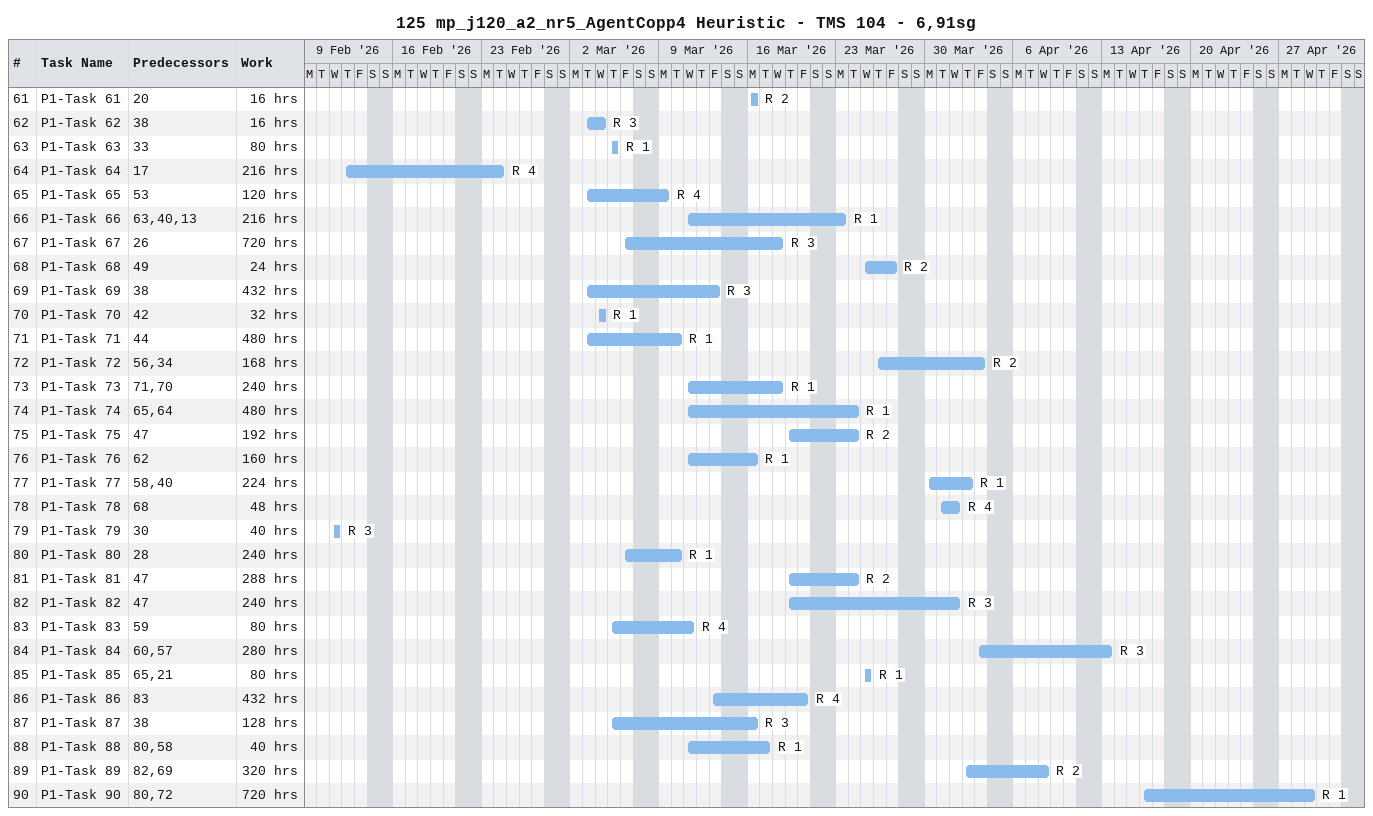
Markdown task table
125 mp_j120_a2_nr5_AgentCopp4 Heuristic - TMS 104 - 6,91sg

| ID | Task | Start | Finish | Predecessors | Resources | Work (h) |
|---|---|---|---|---|---|---|
| 61 | P1-Task 61 | 2026-03-16 | 2026-03-16 | 20 | R 2 | 16 |
| 62 | P1-Task 62 | 2026-03-03 | 2026-03-04 | 38 | R 3 | 16 |
| 63 | P1-Task 63 | 2026-03-05 | 2026-03-05 | 33 | R 1 | 80 |
| 64 | P1-Task 64 | 2026-02-12 | 2026-02-24 | 17 | R 4 | 216 |
| 65 | P1-Task 65 | 2026-03-03 | 2026-03-09 | 53 | R 4 | 120 |
| 66 | P1-Task 66 | 2026-03-11 | 2026-03-23 | 63, 40, 13 | R 1 | 216 |
| 67 | P1-Task 67 | 2026-03-06 | 2026-03-18 | 26 | R 3 | 720 |
| 68 | P1-Task 68 | 2026-03-25 | 2026-03-27 | 49 | R 2 | 24 |
| 69 | P1-Task 69 | 2026-03-03 | 2026-03-13 | 38 | R 3 | 432 |
| 70 | P1-Task 70 | 2026-03-04 | 2026-03-04 | 42 | R 1 | 32 |
| 71 | P1-Task 71 | 2026-03-03 | 2026-03-10 | 44 | R 1 | 480 |
| 72 | P1-Task 72 | 2026-03-26 | 2026-04-03 | 56, 34 | R 2 | 168 |
| 73 | P1-Task 73 | 2026-03-11 | 2026-03-18 | 71, 70 | R 1 | 240 |
| 74 | P1-Task 74 | 2026-03-11 | 2026-03-24 | 65, 64 | R 1 | 480 |
| 75 | P1-Task 75 | 2026-03-19 | 2026-03-24 | 47 | R 2 | 192 |
| 76 | P1-Task 76 | 2026-03-11 | 2026-03-16 | 62 | R 1 | 160 |
| 77 | P1-Task 77 | 2026-03-30 | 2026-04-02 | 58, 40 | R 1 | 224 |
| 78 | P1-Task 78 | 2026-03-31 | 2026-04-01 | 68 | R 4 | 48 |
| 79 | P1-Task 79 | 2026-02-11 | 2026-02-11 | 30 | R 3 | 40 |
| 80 | P1-Task 80 | 2026-03-06 | 2026-03-10 | 28 | R 1 | 240 |
| 81 | P1-Task 81 | 2026-03-19 | 2026-03-24 | 47 | R 2 | 288 |
| 82 | P1-Task 82 | 2026-03-19 | 2026-04-01 | 47 | R 3 | 240 |
| 83 | P1-Task 83 | 2026-03-05 | 2026-03-11 | 59 | R 4 | 80 |
| 84 | P1-Task 84 | 2026-04-03 | 2026-04-13 | 60, 57 | R 3 | 280 |
| 85 | P1-Task 85 | 2026-03-25 | 2026-03-25 | 65, 21 | R 1 | 80 |
| 86 | P1-Task 86 | 2026-03-13 | 2026-03-20 | 83 | R 4 | 432 |
| 87 | P1-Task 87 | 2026-03-05 | 2026-03-16 | 38 | R 3 | 128 |
| 88 | P1-Task 88 | 2026-03-11 | 2026-03-17 | 80, 58 | R 1 | 40 |
| 89 | P1-Task 89 | 2026-04-02 | 2026-04-08 | 82, 69 | R 2 | 320 |
| 90 | P1-Task 90 | 2026-04-16 | 2026-04-29 | 80, 72 | R 1 | 720 |
